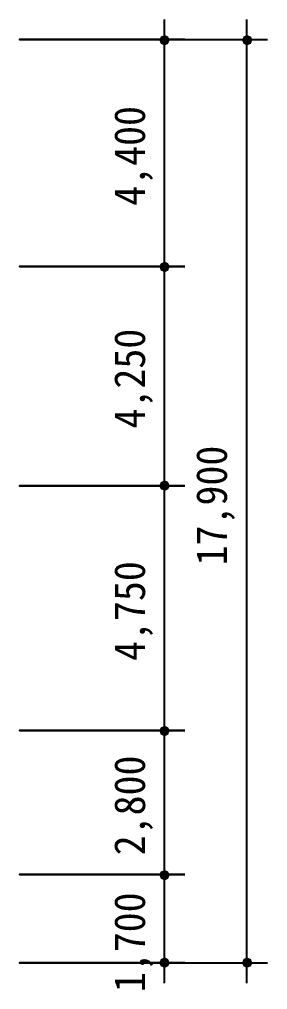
# Model space of a CAD drawing. Header units: millimetres. Extents: x -4033 to 126988, y -1911 to 106718.
# Drawn here: x 122179 to 126988, y 20199 to 39026 of the extents above; entities that cross this region are included whole.
import ezdxf

# ---------------------------------------------------------------- set-up
doc = ezdxf.new("R2010")
doc.units = ezdxf.units.MM
for name, color, linetype in [('PDF_문자', 7, 'Continuous'), ('PDF_솔리드 채우기', 7, 'Continuous'), ('PDF_형상', 7, 'Continuous')]:
    doc.layers.add(name, color=color, linetype=linetype)
doc.styles.add('PDF 돋움체', font='DotumChe.ttf')

msp = doc.modelspace()

# ---------------------------------------------------------------- linework, layer by layer
at = {"layer": 'PDF_솔리드 채우기', "transparency": 33554559}
for points in [[(124919, 38694), (124888, 38631), (124998, 38631)], [(124888, 38631), (124919, 38552), (124998, 38631)], [(124998, 38725), (124919, 38694), (124998, 38631)], [(124919, 38552), (124998, 38521), (124998, 38631)], [(125061, 38694), (124998, 38725), (124998, 38631)], [(125092, 38631), (125061, 38694), (124998, 38631)], [(124998, 38521), (125061, 38552), (124998, 38631)], [(125061, 38552), (125092, 38631), (124998, 38631)], [(126522, 38694), (126491, 38631), (126585, 38631)], [(126491, 38631), (126522, 38552), (126585, 38631)], [(126585, 38725), (126522, 38694), (126585, 38631)], [(126522, 38552), (126585, 38521), (126585, 38631)], [(126664, 38694), (126585, 38725), (126585, 38631)], [(126695, 38631), (126664, 38694), (126585, 38631)], [(126585, 38521), (126664, 38552), (126585, 38631)], [(126664, 38552), (126695, 38631), (126585, 38631)], [(124919, 34293), (124888, 34230), (124998, 34230)], [(124919, 34293), (124888, 34230), (124998, 34230)], [(124998, 34325), (124919, 34293), (124998, 34230)], [(124998, 34325), (124919, 34293), (124998, 34230)], [(125061, 34293), (124998, 34325), (124998, 34230)], [(125061, 34293), (124998, 34325), (124998, 34230)], [(125092, 34230), (125061, 34293), (124998, 34230)], [(125092, 34230), (125061, 34293), (124998, 34230)], [(124888, 34230), (124919, 34152), (124998, 34230)], [(124888, 34230), (124919, 34152), (124998, 34230)], [(124919, 34152), (124998, 34120), (124998, 34230)], [(124919, 34152), (124998, 34120), (124998, 34230)], [(124998, 34120), (125061, 34152), (124998, 34230)], [(125061, 34152), (125092, 34230), (124998, 34230)], [(124998, 34120), (125061, 34152), (124998, 34230)], [(125061, 34152), (125092, 34230), (124998, 34230)], [(124919, 30050), (124888, 29971), (124998, 29971)], [(124919, 30050), (124888, 29971), (124998, 29971)], [(124888, 29971), (124919, 29908), (124998, 29971)], [(124888, 29971), (124919, 29908), (124998, 29971)], [(124998, 30081), (124919, 30050), (124998, 29971)], [(124998, 30081), (124919, 30050), (124998, 29971)], [(124919, 29908), (124998, 29877), (124998, 29971)], [(124919, 29908), (124998, 29877), (124998, 29971)], [(125061, 30050), (124998, 30081), (124998, 29971)], [(125061, 30050), (124998, 30081), (124998, 29971)], [(125092, 29971), (125061, 30050), (124998, 29971)], [(125092, 29971), (125061, 30050), (124998, 29971)], [(124998, 29877), (125061, 29908), (124998, 29971)], [(125061, 29908), (125092, 29971), (124998, 29971)], [(124998, 29877), (125061, 29908), (124998, 29971)], [(125061, 29908), (125092, 29971), (124998, 29971)], [(124919, 25288), (124888, 25225), (124998, 25225)], [(124919, 25288), (124888, 25225), (124998, 25225)], [(124998, 25320), (124919, 25288), (124998, 25225)], [(124998, 25320), (124919, 25288), (124998, 25225)], [(125061, 25288), (124998, 25320), (124998, 25225)], [(125061, 25288), (124998, 25320), (124998, 25225)], [(125092, 25225), (125061, 25288), (124998, 25225)], [(125092, 25225), (125061, 25288), (124998, 25225)], [(124888, 25225), (124919, 25147), (124998, 25225)], [(124888, 25225), (124919, 25147), (124998, 25225)], [(124919, 25147), (124998, 25115), (124998, 25225)], [(124919, 25147), (124998, 25115), (124998, 25225)], [(124998, 25115), (125061, 25147), (124998, 25225)], [(125061, 25147), (125092, 25225), (124998, 25225)], [(124998, 25115), (125061, 25147), (124998, 25225)], [(125061, 25147), (125092, 25225), (124998, 25225)], [(124919, 22491), (124888, 22428), (124998, 22428)], [(124919, 22491), (124888, 22428), (124998, 22428)], [(124888, 22428), (124919, 22349), (124998, 22428)], [(124888, 22428), (124919, 22349), (124998, 22428)], [(124998, 22522), (124919, 22491), (124998, 22428)], [(124998, 22522), (124919, 22491), (124998, 22428)], [(124919, 22349), (124998, 22318), (124998, 22428)], [(124919, 22349), (124998, 22318), (124998, 22428)], [(125061, 22491), (124998, 22522), (124998, 22428)], [(125061, 22491), (124998, 22522), (124998, 22428)], [(125092, 22428), (125061, 22491), (124998, 22428)], [(125092, 22428), (125061, 22491), (124998, 22428)], [(124998, 22318), (125061, 22349), (124998, 22428)], [(125061, 22349), (125092, 22428), (124998, 22428)], [(124998, 22318), (125061, 22349), (124998, 22428)], [(125061, 22349), (125092, 22428), (124998, 22428)], [(124919, 20793), (124888, 20715), (124998, 20715)], [(124888, 20715), (124919, 20652), (124998, 20715)], [(124998, 20825), (124919, 20793), (124998, 20715)], [(124919, 20652), (124998, 20621), (124998, 20715)], [(125061, 20793), (124998, 20825), (124998, 20715)], [(125092, 20715), (125061, 20793), (124998, 20715)], [(124998, 20621), (125061, 20652), (124998, 20715)], [(125061, 20652), (125092, 20715), (124998, 20715)], [(126522, 20793), (126491, 20715), (126585, 20715)], [(126491, 20715), (126522, 20652), (126585, 20715)], [(126585, 20825), (126522, 20793), (126585, 20715)], [(126522, 20652), (126585, 20621), (126585, 20715)], [(126664, 20793), (126585, 20825), (126585, 20715)], [(126695, 20715), (126664, 20793), (126585, 20715)], [(126585, 20621), (126664, 20652), (126585, 20715)], [(126664, 20652), (126695, 20715), (126585, 20715)]]:
    msp.add_solid(points, dxfattribs=at)
at = {"layer": 'PDF_형상', "lineweight": 25}
for points in [[(124992, 33825), (124992, 39026)], [(126579, 39026), (126579, 20325)], [(125385, 38634), (122179, 38634), (126988, 38634)], [(124992, 29582), (124992, 34626)], [(124992, 24820), (124992, 30383)], [(124992, 22023), (124992, 25621)], [(124992, 20325), (124992, 22824)], [(125385, 20718), (122179, 20718), (126988, 20718)]]:
    msp.add_lwpolyline(points, dxfattribs=at)
for points in [[(125385, 34233), (122179, 34233)], [(125385, 29975), (122179, 29975)], [(125385, 25229), (122179, 25229)], [(125385, 22431), (122179, 22431)]]:
    msp.add_lwpolyline(points, close=True, dxfattribs=at)

# ---------------------------------------------------------------- texts
at = {"layer": 'PDF_문자', "char_height": 599.3, "attachment_point": 4, "rotation": 90, "style": 'PDF 돋움체'}
for s, insert in [('4,400', (124391, 35409)), ('4,250', (124391, 31087)), ('17,900', (125979, 28431)), ('4,750', (124391, 26576)), ('2,800', (124391, 22805)), ('1,700', (124391, 20149))]:
    msp.add_mtext(s, dxfattribs=dict(at, insert=insert))

doc.saveas('drawing.dxf')
